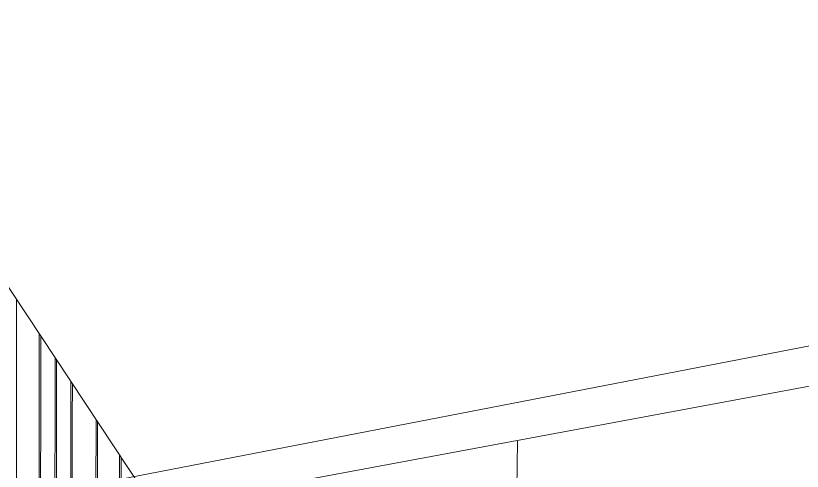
# Model space of a CAD drawing. Header units: inches. Extents: x 5690 to 5695, y -585 to 907.
# Drawn here: x 5693.0893 to 5693.2657, y -583.9625 to -583.8603 of the extents above; entities that cross this region are included whole.
import ezdxf

# ---------------------------------------------------------------- set-up
doc = ezdxf.new("R2010")
doc.units = ezdxf.units.IN
doc.header["$MEASUREMENT"] = 0
for name, color, linetype, lineweight in [('A-WALL-PATT-1', 111, 'Continuous', 9), ('G-ANNO-SYMB-1', 111, 'Continuous', 9), ('I-WALL', 2, 'Continuous', 13), ('I-WALL-1', 2, 'Continuous', 9)]:
    doc.layers.add(name, color=color, linetype=linetype, lineweight=lineweight)

# ---------------------------------------------------------------- blocks, each defined once
blk = doc.blocks.new('FP_112-3D View 1 Copy 1 Copy 1')
at = {"layer": 'A-WALL-PATT-1'}
for p, q in [((-4883.41766, -583.94889), (-4883.41766, -583.92397)), ((-4883.41258, -583.94967), (-4883.41257, -583.93164)), ((-4883.41223, -583.94972), (-4883.41223, -583.93216)), ((-4883.40902, -583.95021), (-4883.40901, -583.93701)), ((-4883.40868, -583.95026), (-4883.40867, -583.93753)), ((-4883.40548, -583.95075), (-4883.40547, -583.94235)), ((-4883.40514, -583.9508), (-4883.40513, -583.94286)), ((-4883.41766, -583.97854), (-4883.41766, -583.94889)), ((-4883.41766, -583.94889), (-4883.41766, -583.94889)), ((-4883.41259, -583.97921), (-4883.41258, -583.94967)), ((-4883.41258, -583.94967), (-4883.41258, -583.94967)), ((-4883.41224, -583.97926), (-4883.41223, -583.94972)), ((-4883.41223, -583.94972), (-4883.41223, -583.94972)), ((-4883.40904, -583.97968), (-4883.40902, -583.95021)), ((-4883.40902, -583.95021), (-4883.40902, -583.95021)), ((-4883.4087, -583.97973), (-4883.40868, -583.95026)), ((-4883.40868, -583.95026), (-4883.40868, -583.95026)), ((-4883.40551, -583.98015), (-4883.40548, -583.95075)), ((-4883.40548, -583.95075), (-4883.40548, -583.95075)), ((-4883.40517, -583.98019), (-4883.40514, -583.9508)), ((-4883.40514, -583.9508), (-4883.40514, -583.9508)), ((-4883.39985, -583.9809), (-4883.39981, -583.95162)), ((-4883.39981, -583.95162), (-4883.39981, -583.9509)), ((-4883.39981, -583.95162), (-4883.39981, -583.95162)), ((-4883.39947, -583.95167), (-4883.39947, -583.95141)), ((-4883.39951, -583.98094), (-4883.39947, -583.95167)), ((-4883.39947, -583.95167), (-4883.39947, -583.95167)), ((-4883.39457, -583.98159), (-4883.39453, -583.95886)), ((-4883.39423, -583.98164), (-4883.3942, -583.95936))]:
    blk.add_line(p, q, dxfattribs=at)

msp = doc.modelspace()

# ---------------------------------------------------------------- linework, layer by layer
at = {"layer": 'G-ANNO-SYMB-1'}
for p, q in [((5693.52011, -583.88555), (5692.95831, -583.99413)), ((5693.40778, -583.91732), (5692.93019, -584.00604)), ((5693.20177, -583.95578), (5693.19549, -584.76298))]:
    msp.add_line(p, q, dxfattribs=at)
at = {"layer": 'I-WALL'}
msp.add_line((5693.16329, -584.03537), (5693.04727, -583.86031), dxfattribs=at)

# ---------------------------------------------------------------- block references
at = {"layer": 'I-WALL-1'}
msp.add_blockref('FP_112-3D View 1 Copy 1 Copy 1', (10576.50711, 0), dxfattribs=at)

doc.saveas('drawing.dxf')
